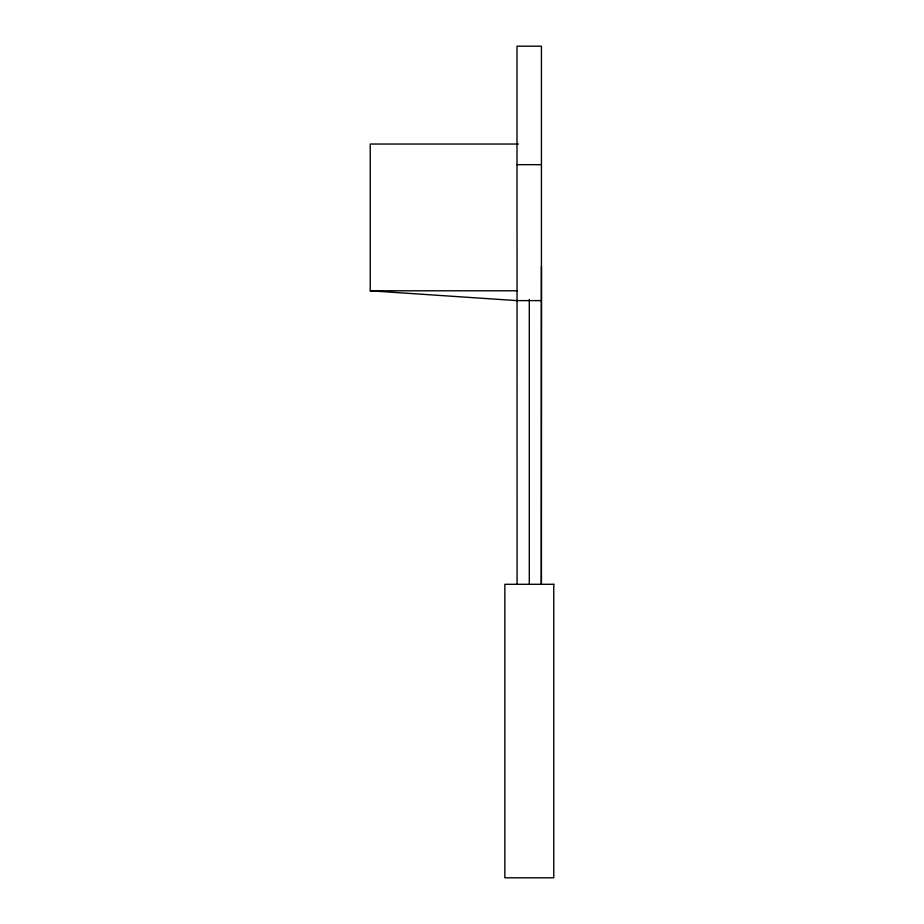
<?xml version="1.0" encoding="UTF-8"?>
<svg xmlns="http://www.w3.org/2000/svg" width="924" height="924" viewBox="0 0 924 924"><rect width="100%" height="100%" fill="white"/><g stroke="black" fill="none" stroke-linecap="round" stroke-linejoin="round"><path stroke-width="1.39" d="M518.422 144.04L370.235 144.04L370.235 290.794L516.99 300.612L541.441 300.612M516.99 164.668L541.441 164.668M541.441 266.331L541.268 584.291M370.235 290.794L517.082 290.794M541.441 584.291L541.441 46.2L516.99 46.2L517.082 584.291M529.302 299.422L529.302 584.291M553.765 584.291L504.851 584.291L504.851 877.8L553.765 877.8L553.765 584.291"/></g></svg>
